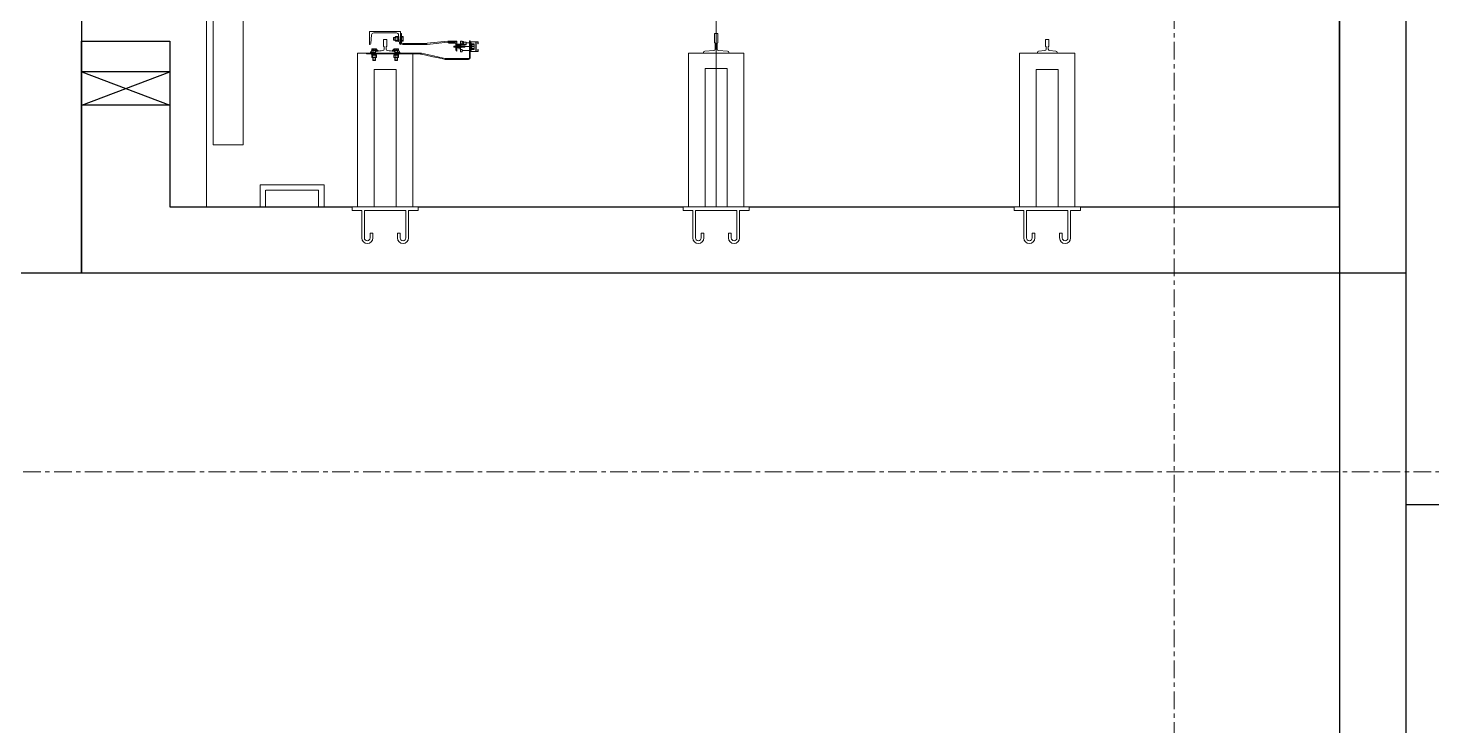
# Model space of a CAD drawing. Extents: x -15449 to 568150, y -1239737 to 53667.
# Drawn here: x 522421 to 528782, y -133685 to -130526 of the extents above; entities that cross this region are included whole.
import ezdxf

# ---------------------------------------------------------------- set-up
doc = ezdxf.new("R2010")
doc.units = 0
doc.header["$LTSCALE"] = 8
doc.linetypes.add('IDA - Grid Line', pattern=[3500, 2000, -500, 500, -500])
doc.layers.get('0').update_dxf_attribs({"color": 1, "linetype": 'CONTINUOUS'})
for name, color, linetype in [('000_CTCI_CSA', 7, 'CONTINUOUS'), ('A-_LIFT----_E-', 8, 'CONTINUOUS'), ('A-_WALLSTRU_E-', 7, 'CONTINUOUS')]:
    doc.layers.add(name, color=color, linetype=linetype)
doc.layers.add('A-_ANOTGRID_E', color=7, linetype='CONTINUOUS', lineweight=9)
doc.layers.add('A-_LIFT----_E', color=7, linetype='CONTINUOUS', lineweight=9)

# ---------------------------------------------------------------- blocks, each defined once
blk = doc.blocks.new('column grid')
at = {"layer": 'A-_ANOTGRID_E', "color": 8, "linetype": 'IDA - Grid Line', "ltscale": 0.005, "true_color": 0x808080}
for p, q in [((7795.6, 9427, 0), (7795.6, -120414.2, 0)), ((29680.4, -83238.8, 0), (-104784.6, -83238.8, 0))]:
    blk.add_line(p, q, dxfattribs=at)
blk = doc.blocks.new('CTCI_Building Footprint and Grid')
at = {"layer": '000_CTCI_CSA', "color": 8}
for p, q in [((1996496.6, -936372.6, 0), (1996496.6, -955472.4, 0)), ((1996196.6, -936672.6, 0), (1996196.6, -955772.4, 0))]:
    blk.add_line(p, q, dxfattribs=at)
at = {"layer": 'A-_LIFT----_E', "color": 252, "lineweight": 18}
blk.add_line((1991061.6, -943272.3, 0), (1991061.6, -948072.3, 0), dxfattribs=at)
at = {"layer": 'A-_LIFT----_E', "color": 252}
for p, q in [((1993371.6, -943272.3, 0), (1993371.6, -948072.3, 0)), ((1991806.6, -947332.9, 0), (1991810.2, -947293.9, 0)), ((1991819.6, -947285.3, 0), (1991923.3, -947285.3, 0)), ((1991917.6, -947318.3, 0), (1991910.6, -947318.3, 0)), ((1991917.6, -947304.5, 0), (1991917.6, -947320.1, 0)), ((1991918.8, -947301.9, 0), (1991928.6, -947301.9, 0)), ((1991918.8, -947307.1, 0), (1991928.6, -947307.1, 0)), ((1991918.8, -947317.5, 0), (1991928.6, -947317.5, 0)), ((1991918.8, -947322.7, 0), (1991928.6, -947322.7, 0)), ((1991931.8, -947312.9, 0), (1991929.8, -947315.8, 0)), ((1991931.8, -947315.6, 0), (1991929.8, -947318.6, 0)), ((1991932.7, -947293.9, 0), (1991936.2, -947332.9, 0)), ((1991952.7, -947307.1, 0), (1991946.4, -947307.1, 0)), ((1991952.7, -947317.5, 0), (1991946.4, -947317.5, 0)), ((1992060.9, -947332.3, 0), (1991951.4, -947332.3, 0)), ((1992060.9, -947337.3, 0), (1991951.4, -947337.3, 0)), ((1991953.9, -947304.5, 0), (1991953.9, -947320.1, 0)), ((1992062, -947332.2, 0), (1992155.9, -947322.3, 0)), ((1992155.9, -947327.3, 0), (1992062, -947337.2, 0)), ((1992188.4, -947331.3, 0), (1992160.4, -947331.3, 0)), ((1992182.4, -947347.4, 0), (1992182.4, -947347.1, 0)), ((1992275.4, -947347.3, 0), (1992182.4, -947347.3, 0)), ((1992192.4, -947363.3, 0), (1992192.4, -947335.3, 0)), ((1992196.4, -947328.3, 0), (1992196.4, -947360.3, 0)), ((1992207.4, -947358.3, 0), (1992207.4, -947336.3, 0)), ((1992212.4, -947336.3, 0), (1992212.4, -947329.3, 0)), ((1992232.4, -947347.1, 0), (1992232.4, -947347.4, 0)), ((1992261.4, -947339.3, 0), (1992275.4, -947339.3, 0)), ((1992263.3, -947350.8, 0), (1992263.3, -947343.8, 0)), ((1992265.1, -947346.3, 0), (1992263.3, -947346.3, 0)), ((1993366.6, -947359.3, 0), (1993366.6, -947331.7, 0)), ((1993376.6, -947331.7, 0), (1993376.6, -947359.3, 0)), ((1994866.6, -947359.3, 0), (1994866.6, -947347.3, 0)), ((1994876.6, -947347.3, 0), (1994876.6, -947359.3, 0)), ((1991804.6, -947375.5, 0), (1991804.6, -947374.5, 0)), ((1991805, -947373.6, 0), (1991811.9, -947365.4, 0)), ((1991805.1, -947376, 0), (1991807.1, -947376, 0)), ((1991815.1, -947374, 0), (1991815.1, -947365, 0)), ((1991816.4, -947386.1, 0), (1991816.4, -947395.6, 0)), ((1991816.6, -947365, 0), (1991816.6, -947380, 0)), ((1991816.6, -947396.4, 0), (1991816.6, -947410, 0)), ((1991826.7, -947365, 0), (1991826.7, -947380, 0)), ((1991826.8, -947386.1, 0), (1991826.8, -947395.6, 0)), ((1991827.3, -947365, 0), (1991827.3, -947359.1, 0)), ((1991827.6, -947396.4, 0), (1991827.6, -947409.1, 0)), ((1991828.1, -947368.4, 0), (1991828.1, -947365, 0)), ((1991829.4, -947367.9, 0), (1991839.2, -947367.1, 0)), ((1991839.6, -947366.2, 0), (1991839.6, -947366.6, 0)), ((1991903.6, -947366.2, 0), (1991903.6, -947366.6, 0)), ((1991913.9, -947367.9, 0), (1991904.1, -947367.1, 0)), ((1991915.1, -947368.4, 0), (1991915.1, -947365, 0)), ((1991915.6, -947396.4, 0), (1991915.6, -947409.1, 0)), ((1991916, -947365, 0), (1991916, -947359.1, 0)), ((1991916.4, -947386.1, 0), (1991916.4, -947395.6, 0)), ((1991916.6, -947365, 0), (1991916.6, -947380, 0)), ((1991926.7, -947365, 0), (1991926.7, -947380, 0)), ((1991926.7, -947396.4, 0), (1991926.7, -947410, 0)), ((1991926.8, -947386.1, 0), (1991926.8, -947395.6, 0)), ((1991928.1, -947374, 0), (1991928.1, -947365, 0)), ((1991938.3, -947373.6, 0), (1991931.4, -947365.4, 0)), ((1991938.1, -947376, 0), (1991936.1, -947376, 0)), ((1991938.6, -947375.5, 0), (1991938.6, -947374.5, 0)), ((1992212.4, -947365.3, 0), (1992212.4, -947352.3, 0)), ((1992261.4, -947355.3, 0), (1992275.4, -947355.3, 0)), ((1992265.1, -947348.3, 0), (1992263.3, -947348.3, 0)), ((1993320.1, -947367.8, 0), (1993361.2, -947365.3, 0)), ((1993382.1, -947365.3, 0), (1993423.2, -947367.8, 0)), ((1994832.6, -947367.8, 0), (1994861.2, -947365.3, 0)), ((1994882.1, -947365.3, 0), (1994910.7, -947367.8, 0)), ((1994996.6, -947376.3, 0), (1994996.6, -948072.3, 0)), ((1990896.6, -947611.5, 0), (1990496.6, -947461.5, 0)), ((1991594.8, -947972.3, 0), (1991304.8, -947972.3, 0)), ((1991569.8, -947997.3, 0), (1991331.2, -947997.3, 0))]:
    blk.add_line(p, q, dxfattribs=at)
at = {"layer": 'A-_LIFT----_E', "color": 252, "elevation": 0, "flags": 128}
for points in [[(1991227.6, -943652.3), (1991091.6, -943652.3), (1991091.6, -947792.3), (1991227.6, -947792.3)], [(1992212.4, -947339.3), (1992212.4, -947342.3), (1992202.4, -947342.3), (1992202.4, -947339.3)], [(1992220.4, -947322.3), (1992220.4, -947334.3), (1992212.4, -947334.3), (1992212.4, -947322.3)], [(1992226.4, -947323.3), (1992220.4, -947323.3), (1992220.4, -947329.3), (1992226.4, -947329.3)], [(1992259.4, -947329.3), (1992259.4, -947365.3), (1992261.4, -947365.3), (1992261.4, -947329.3)], [(1991810.4, -947382.3), (1991832.9, -947382.3), (1991832.9, -947380), (1991810.4, -947380)], [(1991811.2, -947395.6), (1991811.2, -947386.1), (1991812.6, -947385.3), (1991830.6, -947385.3), (1991832, -947386.1), (1991832, -947395.6), (1991830.6, -947396.4), (1991812.6, -947396.4)], [(1991812.5, -947385.3), (1991821, -947385.3), (1991820, -947382.3), (1991812.5, -947382.3)], [(1991821.3, -947382.3), (1991822.3, -947385.3), (1991830.8, -947385.3), (1991830.8, -947382.3)], [(1991932.9, -947382.3), (1991910.4, -947382.3), (1991910.4, -947380), (1991932.9, -947380)], [(1991932, -947395.6), (1991932, -947386.1), (1991930.6, -947385.3), (1991912.6, -947385.3), (1991911.2, -947386.1), (1991911.2, -947395.6), (1991912.6, -947396.4), (1991930.6, -947396.4)], [(1991922, -947382.3), (1991921, -947385.3), (1991912.5, -947385.3), (1991912.5, -947382.3)], [(1991930.8, -947385.3), (1991922.3, -947385.3), (1991923.3, -947382.3), (1991930.8, -947382.3)], [(1992220.4, -947370.3), (1992220.4, -947360.3), (1992212.4, -947360.3), (1992212.4, -947370.3)]]:
    blk.add_lwpolyline(points, close=True, dxfattribs=at)
for points in [[(1991941, -947337.3), (1991941.4, -947337.3), (1991941.4, -947279.3), (1991801.4, -947279.3), (1991801.4, -947337.3), (1991801.8, -947337.3)], [(1991864.6, -947314.3), (1991864.4, -947314.5), (1991864.1, -947314.8), (1991863.9, -947315), (1991863.6, -947315.3)], [(1991863.6, -947315.3), (1991863.6, -947323), (1991863.6, -947330.8), (1991863.6, -947338.5), (1991863.6, -947346.3)], [(1991863.6, -947346.3), (1991864.1, -947346.3), (1991864.6, -947346.3), (1991865.1, -947346.3), (1991865.6, -947346.3)], [(1991878.6, -947314.3), (1991875.1, -947314.3), (1991871.6, -947314.3), (1991868.1, -947314.3), (1991864.6, -947314.3)], [(1991866.6, -947347.3), (1991866.6, -947350.3), (1991866.6, -947353.3), (1991866.6, -947356.3), (1991866.6, -947359.3)], [(1991876.6, -947359.3), (1991876.6, -947356.3), (1991876.6, -947353.3), (1991876.6, -947350.3), (1991876.6, -947347.3)], [(1991877.6, -947346.3), (1991878.1, -947346.3), (1991878.6, -947346.3), (1991879.1, -947346.3), (1991879.6, -947346.3)], [(1991879.6, -947315.3), (1991879.4, -947315), (1991879.1, -947314.8), (1991878.9, -947314.5), (1991878.6, -947314.3)], [(1991879.6, -947346.3), (1991879.6, -947338.5), (1991879.6, -947330.8), (1991879.6, -947323), (1991879.6, -947315.3)], [(1991910.6, -947306.3), (1991910.6, -947318.3), (1991909.8, -947317.4), (1991909.8, -947307.1), (1991910.6, -947306.3), (1991917.6, -947306.3)], [(1991931.8, -947303.4), (1991931.3, -947303.4), (1991930.8, -947303.4), (1991930.3, -947303.4), (1991929.8, -947303.4)], [(1991929.8, -947303.4), (1991929.8, -947307.8), (1991929.8, -947312.3), (1991929.8, -947316.7), (1991929.8, -947321.2)], [(1991929.8, -947321.2), (1991930.3, -947321.2), (1991930.8, -947321.2), (1991931.3, -947321.2), (1991931.8, -947321.2)], [(1991933.3, -947300.4), (1991931.8, -947300.4), (1991931.8, -947324.2), (1991935.4, -947324.2)], [(1991931.8, -947321.2), (1991931.8, -947316.7), (1991931.8, -947312.3), (1991931.8, -947307.8), (1991931.8, -947303.4)], [(1991941.4, -947327.3), (1991941.4, -947287.3), (1991946.4, -947287.3), (1991946.4, -947327.3)], [(1991952.7, -947301.9), (1991951.2, -947301.9), (1991949.6, -947301.9), (1991948, -947301.9), (1991946.4, -947301.9)], [(1991946.4, -947301.9), (1991946.4, -947307.1), (1991946.4, -947312.3), (1991946.4, -947317.5), (1991946.4, -947322.7)], [(1991946.4, -947322.7), (1991948, -947322.7), (1991949.6, -947322.7), (1991951.2, -947322.7), (1991952.7, -947322.7)], [(1992156.4, -947327.3), (1992196.4, -947327.3), (1992196.4, -947367.3)], [(1992157, -947322.3), (1992196.4, -947322.3), (1992196.4, -947327.3), (1992157, -947327.3)], [(1992183.8, -947345.7), (1992199.9, -947344.3), (1992214.9, -947344.3), (1992231.1, -947345.7)], [(1992238.4, -947339.3), (1992196.4, -947339.3), (1992196.4, -947336.3), (1992238.4, -947336.3), (1992238.4, -947339.3), (1992238.4, -947326.3), (1992226.4, -947326.3), (1992226.4, -947336.3)], [(1992199.9, -947344.3), (1992199.9, -947342.3), (1992214.9, -947342.3), (1992214.9, -947344.3)], [(1992238.4, -947329.3), (1992257.4, -947329.3), (1992257.4, -947365.3), (1992220.4, -947365.3)], [(1992257.4, -947320.3), (1992256.4, -947320.3), (1992255.4, -947320.3), (1992254.4, -947320.3), (1992253.4, -947320.3)], [(1992253.4, -947320.3), (1992253.4, -947339.5), (1992253.4, -947358.8), (1992253.4, -947378), (1992253.4, -947397.3)], [(1992257.4, -947397.3), (1992257.4, -947378), (1992257.4, -947358.8), (1992257.4, -947339.5), (1992257.4, -947320.3)], [(1992257.4, -947327.2), (1992257.4, -947337.2), (1992257.4, -947347.3), (1992257.4, -947357.3), (1992257.4, -947367.4)], [(1992258.6, -947367.4), (1992258.6, -947357.3), (1992258.6, -947347.3), (1992258.6, -947337.2), (1992258.6, -947327.2)], [(1992290, -947324.8), (1992282.5, -947324.8), (1992274.9, -947324.8), (1992267.4, -947324.8), (1992259.8, -947324.8)], [(1992259.8, -947326), (1992267.4, -947326), (1992274.9, -947326), (1992282.5, -947326), (1992290, -947326)], [(1992261.4, -947333.8), (1992275.4, -947333.8), (1992275.4, -947360.8), (1992261.4, -947360.8)], [(1992262.6, -947352), (1992261.4, -947352), (1992261.4, -947342.5), (1992262.6, -947342.5)], [(1992282.4, -947324.8), (1992282.4, -947336), (1992282.4, -947347.3), (1992282.4, -947358.5), (1992282.4, -947369.8)], [(1992283.6, -947324.8), (1992283.3, -947324.8), (1992283, -947324.8), (1992282.7, -947324.8), (1992282.4, -947324.8)], [(1992283.6, -947369.8), (1992283.6, -947358.5), (1992283.6, -947347.3), (1992283.6, -947336), (1992283.6, -947324.8)], [(1992291.2, -947327.2), (1992291.2, -947329.1), (1992291.2, -947331), (1992291.2, -947332.9), (1992291.2, -947334.8)], [(1992291.2, -947334.8), (1992291.5, -947334.8), (1992291.8, -947334.8), (1992292.1, -947334.8), (1992292.4, -947334.8)], [(1992292.4, -947334.8), (1992292.4, -947332.9), (1992292.4, -947331), (1992292.4, -947329.1), (1992292.4, -947327.2)], [(1993365.6, -947330.7), (1993363.6, -947330.7), (1993363.6, -947288.3), (1993364.6, -947287.3), (1993378.6, -947287.3), (1993379.6, -947288.3), (1993379.6, -947330.7), (1993377.6, -947330.7)], [(1994865.6, -947346.3), (1994863.6, -947346.3), (1994863.6, -947315.3), (1994864.6, -947314.3), (1994878.6, -947314.3), (1994879.6, -947315.3), (1994879.6, -947346.3), (1994877.6, -947346.3)], [(1991746.6, -948072.3), (1991746.6, -947376.3), (1991996.6, -947376.3), (1991996.6, -948072.3)], [(1992027.9, -947376.3), (1991967.8, -947376.3), (1991907.7, -947376.3), (1991847.6, -947376.3), (1991787.4, -947376.3)], [(1991787.4, -947376.3), (1991787.4, -947377.3), (1991787.4, -947378.3), (1991787.4, -947379.3), (1991787.4, -947380.3)], [(1991787.4, -947380.3), (1991847.7, -947380.3), (1991907.9, -947380.3), (1991968.2, -947380.3), (1992028.5, -947380.3)], [(1991809.1, -947374), (1991827.3, -947374), (1991827.6, -947369.8)], [(1991809.6, -947368.1), (1991809.6, -947365), (1991812.2, -947365), (1991833.2, -947365), (1991833.2, -947360.7)], [(1991812.8, -947364.4), (1991811.2, -947364.4), (1991811.2, -947358.3), (1991812.6, -947357.5), (1991830.6, -947357.5), (1991832, -947358.3), (1991832, -947360.2), (1991832, -947364.4), (1991830.1, -947364.4)], [(1991815.6, -947365), (1991813.2, -947365), (1991813.2, -947364.4), (1991830.1, -947364.4), (1991830.1, -947365), (1991827.6, -947365)], [(1991827.6, -947380), (1991827.6, -947369.2), (1991827.6, -947365), (1991815.6, -947365), (1991815.6, -947380)], [(1991815.6, -947396.4), (1991815.6, -947409.1), (1991816.6, -947410), (1991826.7, -947410)], [(1991815.6, -947409.1), (1991827.6, -947409.1), (1991826.7, -947410), (1991826.7, -947396.4)], [(1991816.4, -947358.3), (1991816.4, -947361.5), (1991816.4, -947364.4)], [(1991826.8, -947358.3), (1991826.8, -947359), (1991826.8, -947364.4)], [(1991827.1, -947373.8), (1991827.1, -947374.4), (1991827.1, -947375), (1991827.1, -947375.6), (1991827.1, -947376.3)], [(1991827.1, -947376.3), (1991849.4, -947376.3), (1991871.6, -947376.3), (1991893.9, -947376.3), (1991916.1, -947376.3)], [(1991861.2, -947365.3), (1991854, -947365.9), (1991846.9, -947366.5), (1991839.8, -947367.2), (1991832.6, -947367.8)], [(1991910.7, -947367.8), (1991903.5, -947367.2), (1991896.4, -947366.5), (1991889.3, -947365.9), (1991882.1, -947365.3)], [(1991933.6, -947368.1), (1991933.6, -947365), (1991931.1, -947365), (1991910.1, -947365), (1991910.1, -947360.7)], [(1991930.5, -947364.4), (1991932, -947364.4), (1991932, -947358.3), (1991930.6, -947357.5), (1991912.6, -947357.5), (1991911.2, -947358.3), (1991911.2, -947360.2), (1991911.2, -947364.4), (1991913.2, -947364.4)], [(1991927.6, -947365), (1991930.1, -947365), (1991930.1, -947364.4), (1991913.2, -947364.4), (1991913.2, -947365), (1991915.6, -947365)], [(1991915.6, -947380), (1991915.6, -947369.2), (1991915.6, -947365), (1991927.6, -947365), (1991927.6, -947380)], [(1991927.6, -947409.1), (1991915.6, -947409.1), (1991916.6, -947410)], [(1991934.1, -947374), (1991916, -947374), (1991915.7, -947369.8)], [(1991916.1, -947376.3), (1991916.1, -947375.6), (1991916.1, -947375), (1991916.1, -947374.4), (1991916.1, -947373.8)], [(1991916.4, -947358.3), (1991916.4, -947359), (1991916.4, -947364.4)], [(1991927.6, -947396.4), (1991927.6, -947409.1), (1991926.7, -947410), (1991916.6, -947410), (1991916.6, -947396.4)], [(1991926.8, -947358.3), (1991926.8, -947361.5), (1991926.8, -947364.4)], [(1992036.3, -947381.3), (1992061.9, -947387), (1992087.6, -947392.7), (1992113.3, -947398.4), (1992138.9, -947404.1)], [(1992143.7, -947400.3), (1992117, -947394.6), (1992090.2, -947388.9), (1992063.5, -947383.1), (1992036.8, -947377.4)], [(1992148.1, -947405.3), (1992173.4, -947405.3), (1992198.8, -947405.3), (1992224.1, -947405.3), (1992249.4, -947405.3)], [(1992249.4, -947401.3), (1992224.9, -947401.3), (1992200.4, -947401.3), (1992175.8, -947401.3), (1992151.3, -947401.3)], [(1992214.9, -947350.3), (1992214.9, -947352.3), (1992199.9, -947352.3), (1992199.9, -947350.3), (1992183.8, -947348.9)], [(1992231.1, -947348.9), (1992214.9, -947350.3), (1992199.9, -947350.3)], [(1992290, -947368.6), (1992282.5, -947368.6), (1992274.9, -947368.6), (1992267.4, -947368.6), (1992259.8, -947368.6)], [(1992259.8, -947369.8), (1992267.4, -947369.8), (1992274.9, -947369.8), (1992282.5, -947369.8), (1992290, -947369.8)], [(1992282.4, -947369.8), (1992282.7, -947369.8), (1992283, -947369.8), (1992283.3, -947369.8), (1992283.6, -947369.8)], [(1992292.4, -947359.8), (1992292.1, -947359.8), (1992291.8, -947359.8), (1992291.5, -947359.8), (1992291.2, -947359.8)], [(1992291.2, -947359.8), (1992291.2, -947361.7), (1992291.2, -947363.6), (1992291.2, -947365.5), (1992291.2, -947367.4)], [(1992292.4, -947367.4), (1992292.4, -947365.5), (1992292.4, -947363.6), (1992292.4, -947361.7), (1992292.4, -947359.8)], [(1993246.6, -948072.3), (1993246.6, -947376.3), (1993496.6, -947376.3), (1993496.6, -948072.3)], [(1993428.6, -947373.8), (1993428.6, -947376.3), (1993314.6, -947376.3), (1993314.6, -947373.8)], [(1994746.6, -947376.3), (1994996.6, -947376.3), (1994746.6, -947376.3), (1994746.6, -948072.3)], [(1994916.1, -947373.8), (1994916.1, -947376.3), (1994827.1, -947376.3), (1994827.1, -947373.8)], [(1990496.6, -947611.5), (1990496.6, -947461.5), (1990896.6, -947461.5), (1990896.6, -947611.5), (1990496.6, -947611.5), (1990896.6, -947461.5)], [(1991821.6, -948072.3), (1991821.6, -947451.3), (1991921.6, -947451.3), (1991921.6, -948072.3)], [(1993321.6, -948072.3), (1993321.6, -947446.3), (1993421.6, -947446.3), (1993421.6, -948072.3)], [(1994921.6, -948072.3), (1994921.6, -947451.3), (1994821.6, -947451.3), (1994821.6, -948072.3)], [(1991304.8, -948060.9), (1991304.8, -948072.3), (1991304.8, -947972.3), (1991304.8, -948042.3)], [(1991594.8, -948057.9), (1991594.8, -948072.3), (1991594.8, -947972.3), (1991594.8, -948042.3)], [(1991329.8, -948072.3), (1991329.8, -947997.3), (1991329.8, -948042.3)], [(1991569.8, -948056.1), (1991569.8, -948072.3), (1991569.8, -947997.3), (1991569.8, -948042.3)], [(1992021.6, -948072.3), (1991946.6, -948072.3), (1991871.6, -948072.3), (1991796.6, -948072.3), (1991721.6, -948072.3)], [(1991721.6, -948072.3), (1991721.6, -948076.3), (1991721.6, -948080.3), (1991721.6, -948084.3), (1991721.6, -948088.3)], [(1991721.6, -948088.3), (1991732.6, -948088.3), (1991743.6, -948088.3), (1991754.6, -948088.3), (1991765.6, -948088.3)], [(1991765.6, -948088.3), (1991765.6, -948119.5), (1991765.6, -948150.8), (1991765.6, -948182), (1991765.6, -948213.3)], [(1991777.6, -948213.3), (1991777.6, -948182), (1991777.6, -948150.8), (1991777.6, -948119.5), (1991777.6, -948088.3)], [(1991777.6, -948088.3), (1991824.6, -948088.3), (1991871.6, -948088.3), (1991918.6, -948088.3), (1991965.6, -948088.3)], [(1991965.6, -948088.3), (1991965.6, -948119.5), (1991965.6, -948150.8), (1991965.6, -948182), (1991965.6, -948213.3)], [(1991977.6, -948213.3), (1991977.6, -948182), (1991977.6, -948150.8), (1991977.6, -948119.5), (1991977.6, -948088.3)], [(1991977.6, -948088.3), (1991988.6, -948088.3), (1991999.6, -948088.3), (1992010.6, -948088.3), (1992021.6, -948088.3)], [(1992021.6, -948088.3), (1992021.6, -948084.3), (1992021.6, -948080.3), (1992021.6, -948076.3), (1992021.6, -948072.3)], [(1993521.6, -948072.3), (1993446.6, -948072.3), (1993371.6, -948072.3), (1993296.6, -948072.3), (1993221.6, -948072.3)], [(1993221.6, -948072.3), (1993221.6, -948076.3), (1993221.6, -948080.3), (1993221.6, -948084.3), (1993221.6, -948088.3)], [(1993221.6, -948088.3), (1993232.6, -948088.3), (1993243.6, -948088.3), (1993254.6, -948088.3), (1993265.6, -948088.3)], [(1993265.6, -948088.3), (1993265.6, -948119.5), (1993265.6, -948150.8), (1993265.6, -948182), (1993265.6, -948213.3)], [(1993277.6, -948213.3), (1993277.6, -948182), (1993277.6, -948150.8), (1993277.6, -948119.5), (1993277.6, -948088.3)], [(1993277.6, -948088.3), (1993324.6, -948088.3), (1993371.6, -948088.3), (1993418.6, -948088.3), (1993465.6, -948088.3)], [(1993465.6, -948088.3), (1993465.6, -948119.5), (1993465.6, -948150.8), (1993465.6, -948182), (1993465.6, -948213.3)], [(1993477.6, -948213.3), (1993477.6, -948182), (1993477.6, -948150.8), (1993477.6, -948119.5), (1993477.6, -948088.3)], [(1993477.6, -948088.3), (1993488.6, -948088.3), (1993499.6, -948088.3), (1993510.6, -948088.3), (1993521.6, -948088.3)], [(1993521.6, -948088.3), (1993521.6, -948084.3), (1993521.6, -948080.3), (1993521.6, -948076.3), (1993521.6, -948072.3)], [(1995021.6, -948072.3), (1994946.6, -948072.3), (1994871.6, -948072.3), (1994796.6, -948072.3), (1994721.6, -948072.3)], [(1994721.6, -948072.3), (1994721.6, -948076.3), (1994721.6, -948080.3), (1994721.6, -948084.3), (1994721.6, -948088.3)], [(1994721.6, -948088.3), (1994732.6, -948088.3), (1994743.6, -948088.3), (1994754.6, -948088.3), (1994765.6, -948088.3)], [(1994765.6, -948088.3), (1994765.6, -948119.5), (1994765.6, -948150.8), (1994765.6, -948182), (1994765.6, -948213.3)], [(1994777.6, -948213.3), (1994777.6, -948182), (1994777.6, -948150.8), (1994777.6, -948119.5), (1994777.6, -948088.3)], [(1994777.6, -948088.3), (1994824.6, -948088.3), (1994871.6, -948088.3), (1994918.6, -948088.3), (1994965.6, -948088.3)], [(1994965.6, -948088.3), (1994965.6, -948119.5), (1994965.6, -948150.8), (1994965.6, -948182), (1994965.6, -948213.3)], [(1994977.6, -948213.3), (1994977.6, -948182), (1994977.6, -948150.8), (1994977.6, -948119.5), (1994977.6, -948088.3)], [(1994977.6, -948088.3), (1994988.6, -948088.3), (1994999.6, -948088.3), (1995010.6, -948088.3), (1995021.6, -948088.3)], [(1995021.6, -948088.3), (1995021.6, -948084.3), (1995021.6, -948080.3), (1995021.6, -948076.3), (1995021.6, -948072.3)], [(1991815.6, -948192.1), (1991812.6, -948192.1), (1991809.6, -948192.1), (1991806.6, -948192.1), (1991803.6, -948192.1)], [(1991803.6, -948192.1), (1991803.6, -948197.4), (1991803.6, -948202.7), (1991803.6, -948208), (1991803.6, -948213.3)], [(1991815.6, -948213.3), (1991815.6, -948208), (1991815.6, -948202.7), (1991815.6, -948197.4), (1991815.6, -948192.1)], [(1991939.6, -948192.1), (1991936.6, -948192.1), (1991933.6, -948192.1), (1991930.6, -948192.1), (1991927.6, -948192.1)], [(1991927.6, -948192.1), (1991927.6, -948197.4), (1991927.6, -948202.7), (1991927.6, -948208), (1991927.6, -948213.3)], [(1991939.6, -948213.3), (1991939.6, -948208), (1991939.6, -948202.7), (1991939.6, -948197.4), (1991939.6, -948192.1)], [(1993315.6, -948192.1), (1993312.6, -948192.1), (1993309.6, -948192.1), (1993306.6, -948192.1), (1993303.6, -948192.1)], [(1993303.6, -948192.1), (1993303.6, -948197.4), (1993303.6, -948202.7), (1993303.6, -948208), (1993303.6, -948213.3)], [(1993315.6, -948213.3), (1993315.6, -948208), (1993315.6, -948202.7), (1993315.6, -948197.4), (1993315.6, -948192.1)], [(1993439.6, -948192.1), (1993436.6, -948192.1), (1993433.6, -948192.1), (1993430.6, -948192.1), (1993427.6, -948192.1)], [(1993427.6, -948192.1), (1993427.6, -948197.4), (1993427.6, -948202.7), (1993427.6, -948208), (1993427.6, -948213.3)], [(1993439.6, -948213.3), (1993439.6, -948208), (1993439.6, -948202.7), (1993439.6, -948197.4), (1993439.6, -948192.1)], [(1994815.6, -948192.1), (1994812.6, -948192.1), (1994809.6, -948192.1), (1994806.6, -948192.1), (1994803.6, -948192.1)], [(1994803.6, -948192.1), (1994803.6, -948197.4), (1994803.6, -948202.7), (1994803.6, -948208), (1994803.6, -948213.3)], [(1994815.6, -948213.3), (1994815.6, -948208), (1994815.6, -948202.7), (1994815.6, -948197.4), (1994815.6, -948192.1)], [(1994939.6, -948192.1), (1994936.6, -948192.1), (1994933.6, -948192.1), (1994930.6, -948192.1), (1994927.6, -948192.1)], [(1994927.6, -948192.1), (1994927.6, -948197.4), (1994927.6, -948202.7), (1994927.6, -948208), (1994927.6, -948213.3)], [(1994939.6, -948213.3), (1994939.6, -948208), (1994939.6, -948202.7), (1994939.6, -948197.4), (1994939.6, -948192.1)]]:
    blk.add_lwpolyline(points, dxfattribs=at)
at = {"layer": 'A-_LIFT----_E', "color": 252}
for centre, radius, start, end in [((1991801.8, -947332.5, 0), 4.8, 270, 354.83538), ((1991819.6, -947294.8, 0), 9.5, 90, 174.83538), ((1991865.6, -947347.3, 0), 1, 0, 90), ((1991877.6, -947347.3, 0), 1, 90, 180), ((1991921, -947304.5, 0), 3.41, 130.41744, 229.58256), ((1991929.4, -947312.3, 0), 11.9, 153.99218, 206.00782), ((1991921, -947320.1, 0), 3.41, 130.41744, 229.58256), ((1991923.3, -947294.8, 0), 9.5, 5.16462, 90), ((1991926.4, -947304.5, 0), 3.41, 310.41744, 49.58256), ((1991917.9, -947312.3, 0), 11.9, 333.99218, 26.00782), ((1991926.4, -947320.1, 0), 3.41, 310.41744, 49.58256), ((1991941, -947332.5, 0), 4.8, 185.16462, 270), ((1991951.4, -947327.3, 0), 10, 180, 270), ((1991951.4, -947327.3, 0), 5, 180, 270), ((1991950.5, -947304.5, 0), 3.41, 310.41744, 49.58256), ((1991942.1, -947312.3, 0), 11.8, 333.99218, 26.00782), ((1991950.5, -947320.1, 0), 3.41, 310.41744, 49.58256), ((1992060.9, -947322.3, 0), 10, 270, 276.00901), ((1992060.9, -947327.3, 0), 10, 270, 276.00901), ((1992157, -947332.3, 0), 10, 90, 96.00901), ((1992157, -947337.3, 0), 10, 90, 96.00901), ((1992160.4, -947327.3, 0), 4, 180, 270), ((1992183.9, -947347.1, 0), 1.5, 94.89909, 180), ((1992183.9, -947347.4, 0), 1.5, 180, 265.10091), ((1992188.4, -947335.3, 0), 4, 0, 90), ((1992230.9, -947347.1, 0), 1.5, 0, 85.10091), ((1992230.9, -947347.4, 0), 1.5, 274.89909, 0), ((1992259.8, -947327.2, 0), 2.4, 90, 180), ((1992259.8, -947327.2, 0), 1.2, 90, 180), ((1992262.6, -947344, 0), 1.5, 36.04718, 90), ((1992258.1, -947347.3, 0), 7.02, 323.95282, 36.04718), ((1992290, -947327.2, 0), 2.4, 0, 90), ((1992290, -947327.2, 0), 1.2, 0, 90), ((1993365.6, -947331.7, 0), 1, 0, 90), ((1993377.6, -947331.7, 0), 1, 90, 180), ((1994865.6, -947347.3, 0), 1, 360, 90), ((1994877.6, -947347.3, 0), 1, 90, 180), ((1991806.1, -947374.5, 0), 1.5, 139.92184, 180), ((1991805.1, -947375.5, 0), 0.5, 180, 270), ((1991807.1, -947375.5, 0), 0.5, 270, 0), ((1991809.1, -947375.5, 0), 1.5, 90, 180), ((1991813.8, -947362.1, 0), 4.59, 55.55313, 115.55313), ((1991825.6, -947377, 0), 18, 40.74905, 139.92184), ((1991813.8, -947389.9, 0), 4.6, 55.56153, 115.56153), ((1991813.8, -947391.8, 0), 4.6, 244.43847, 304.43847), ((1991821.6, -947374.7, 0), 17.2, 72.38753, 107.61247), ((1991821.6, -947402.5, 0), 17.2, 72.38303, 107.61697), ((1991821.6, -947379.3, 0), 17.2, 252.38303, 287.61697), ((1991829.4, -947362.1, 0), 4.59, 64.44687, 124.44687), ((1991829.4, -947389.9, 0), 4.6, 64.43847, 124.43847), ((1991829.4, -947391.8, 0), 4.6, 235.56153, 295.56153), ((1991833.1, -947373.8, 0), 6, 95.06362, 180), ((1991829.6, -947369.9, 0), 2, 94.5, 177), ((1991839.1, -947366.6, 0), 0.5, 274.5, 0), ((1991838.1, -947366.2, 0), 1.5, 0, 40.74905), ((1991860.6, -947359.3, 0), 6, 275.06362, 0), ((1991882.6, -947359.3, 0), 6, 180, 264.93638), ((1991905.1, -947366.2, 0), 1.5, 139.25095, 180), ((1991904.1, -947366.6, 0), 0.5, 180, 265.5), ((1991917.6, -947377, 0), 18, 40.07816, 139.25095), ((1991910.1, -947373.8, 0), 6, 0, 84.93638), ((1991913.8, -947362.1, 0), 4.59, 55.55313, 115.55313), ((1991913.8, -947389.9, 0), 4.6, 55.56153, 115.56153), ((1991913.8, -947391.8, 0), 4.6, 244.43847, 304.43847), ((1991913.7, -947369.9, 0), 2, 3, 85.5), ((1991921.6, -947374.7, 0), 17.2, 72.38753, 107.61247), ((1991921.6, -947402.5, 0), 17.2, 72.38303, 107.61697), ((1991921.6, -947379.3, 0), 17.2, 252.38303, 287.61697), ((1991929.4, -947362.1, 0), 4.59, 64.44687, 124.44687), ((1991929.4, -947389.9, 0), 4.6, 64.43847, 124.43847), ((1991929.4, -947391.8, 0), 4.6, 235.56153, 295.56153), ((1991934.1, -947375.5, 0), 1.5, 0, 90), ((1991936.1, -947375.5, 0), 0.5, 180, 270), ((1991938.1, -947375.5, 0), 0.5, 270, 0), ((1991937.1, -947374.5, 0), 1.5, 0, 40.07816), ((1992027.9, -947411.3, 0), 35, 75.37913, 90), ((1992028.5, -947410.3, 0), 30, 74.87599, 90), ((1992148.1, -947370.3, 0), 35, 254.87599, 270), ((1992151.3, -947371.3, 0), 30, 255.37913, 270), ((1992196.4, -947363.3, 0), 4, 180, 270), ((1992249.4, -947397.3, 0), 8, 270, 0), ((1992249.4, -947397.3, 0), 4, 270, 0), ((1992259.8, -947367.4, 0), 2.4, 180, 270), ((1992259.8, -947367.4, 0), 1.2, 180, 270), ((1992262.6, -947350.5, 0), 1.5, 270, 323.95282), ((1992290, -947367.4, 0), 2.4, 270, 0), ((1992290, -947367.4, 0), 1.2, 270, 0), ((1993320.6, -947373.8, 0), 6, 95.06362, 180), ((1993360.6, -947359.3, 0), 6, 275.06362, 360), ((1993382.6, -947359.3, 0), 6, 180, 264.93638), ((1993422.6, -947373.8, 0), 6, 360, 84.93638), ((1994833.1, -947373.8, 0), 6, 95.06362, 180), ((1994860.6, -947359.3, 0), 6, 275.06362, 0), ((1994882.6, -947359.3, 0), 6, 180, 264.93638), ((1994910.1, -947373.8, 0), 6, 360, 84.93638), ((1991790.6, -948213.3, 0), 25, 180, 0), ((1991790.6, -948213.3, 0), 13, 180, 0), ((1991952.6, -948213.3, 0), 25, 180, 0), ((1991952.6, -948213.3, 0), 13, 180, 0), ((1993290.6, -948213.3, 0), 25, 180, 0), ((1993290.6, -948213.3, 0), 13, 180, 0), ((1993452.6, -948213.3, 0), 25, 180, 0), ((1993452.6, -948213.3, 0), 13, 180, 0), ((1994790.6, -948213.3, 0), 25, 180, 0), ((1994790.6, -948213.3, 0), 13, 180, 0), ((1994952.6, -948213.3, 0), 25, 180, 0), ((1994952.6, -948213.3, 0), 13, 180, 0)]:
    blk.add_arc(centre, radius, start, end, dxfattribs=at)
at = {"layer": 'A-_LIFT----_E-', "color": 252, "elevation": 0, "flags": 128}
blk.add_lwpolyline([(1990896.6, -947611.5), (1990496.8, -947611.5), (1990896.6, -947461.5), (1990496.8, -947461.5)], close=True, dxfattribs=at)
at = {"layer": 'A-_WALLSTRU_E-', "color": 252}
for p, q in [((1992021.6, -948072.3, 0), (1993221.6, -948072.3, 0)), ((1993521.6, -948072.3, 0), (1994721.6, -948072.3, 0))]:
    blk.add_line(p, q, dxfattribs=at)
at = {"layer": 'A-_WALLSTRU_E-', "color": 252, "elevation": 0, "flags": 128}
for points in [[(1991421.6, -943272.3), (1990896.6, -943272.3), (1990896.6, -944122.3), (1990496.8, -944122.3), (1990496.8, -942922.3), (1996496.6, -942922.3), (1996496.6, -948372.2)], [(1995021.6, -948072.3), (1996196.6, -948072.3), (1996196.6, -943272.3), (1995811.6, -943272.3)], [(1996496.6, -948372.2), (1990496.3, -948372.2), (1990496.3, -948372.7), (1990496.3, -948372.6), (1990496.3, -947322.3), (1990896.6, -947322.3), (1990896.6, -948072.3), (1991721.6, -948072.3)]]:
    blk.add_lwpolyline(points, dxfattribs=at)
at = {"color": 252}
blk.add_blockref('column grid', (1987651, -866033, 0), dxfattribs=at)

msp = doc.modelspace()

# ---------------------------------------------------------------- linework, layer by layer
at = {"color": 8, "true_color": 0x808080, "elevation": 0}
for points in [[(522663.8101, -131635.7181), (516963.665, -131635.7181), (516963.665, -119635.5634), (522663.8101, -119635.5634)], [(533424.1086, -132685.1709), (528664.1147, -132685.1709), (528664.1147, -138735.3574), (533424.1085, -138735.3574)]]:
    msp.add_lwpolyline(points, close=True, dxfattribs=at)

# ---------------------------------------------------------------- block references
at = {"layer": '000_CTCI_CSA', "color": 2}
msp.add_blockref('CTCI_Building Footprint and Grid', (-1467832.5298, 816737), dxfattribs=at)

doc.saveas('drawing.dxf')
